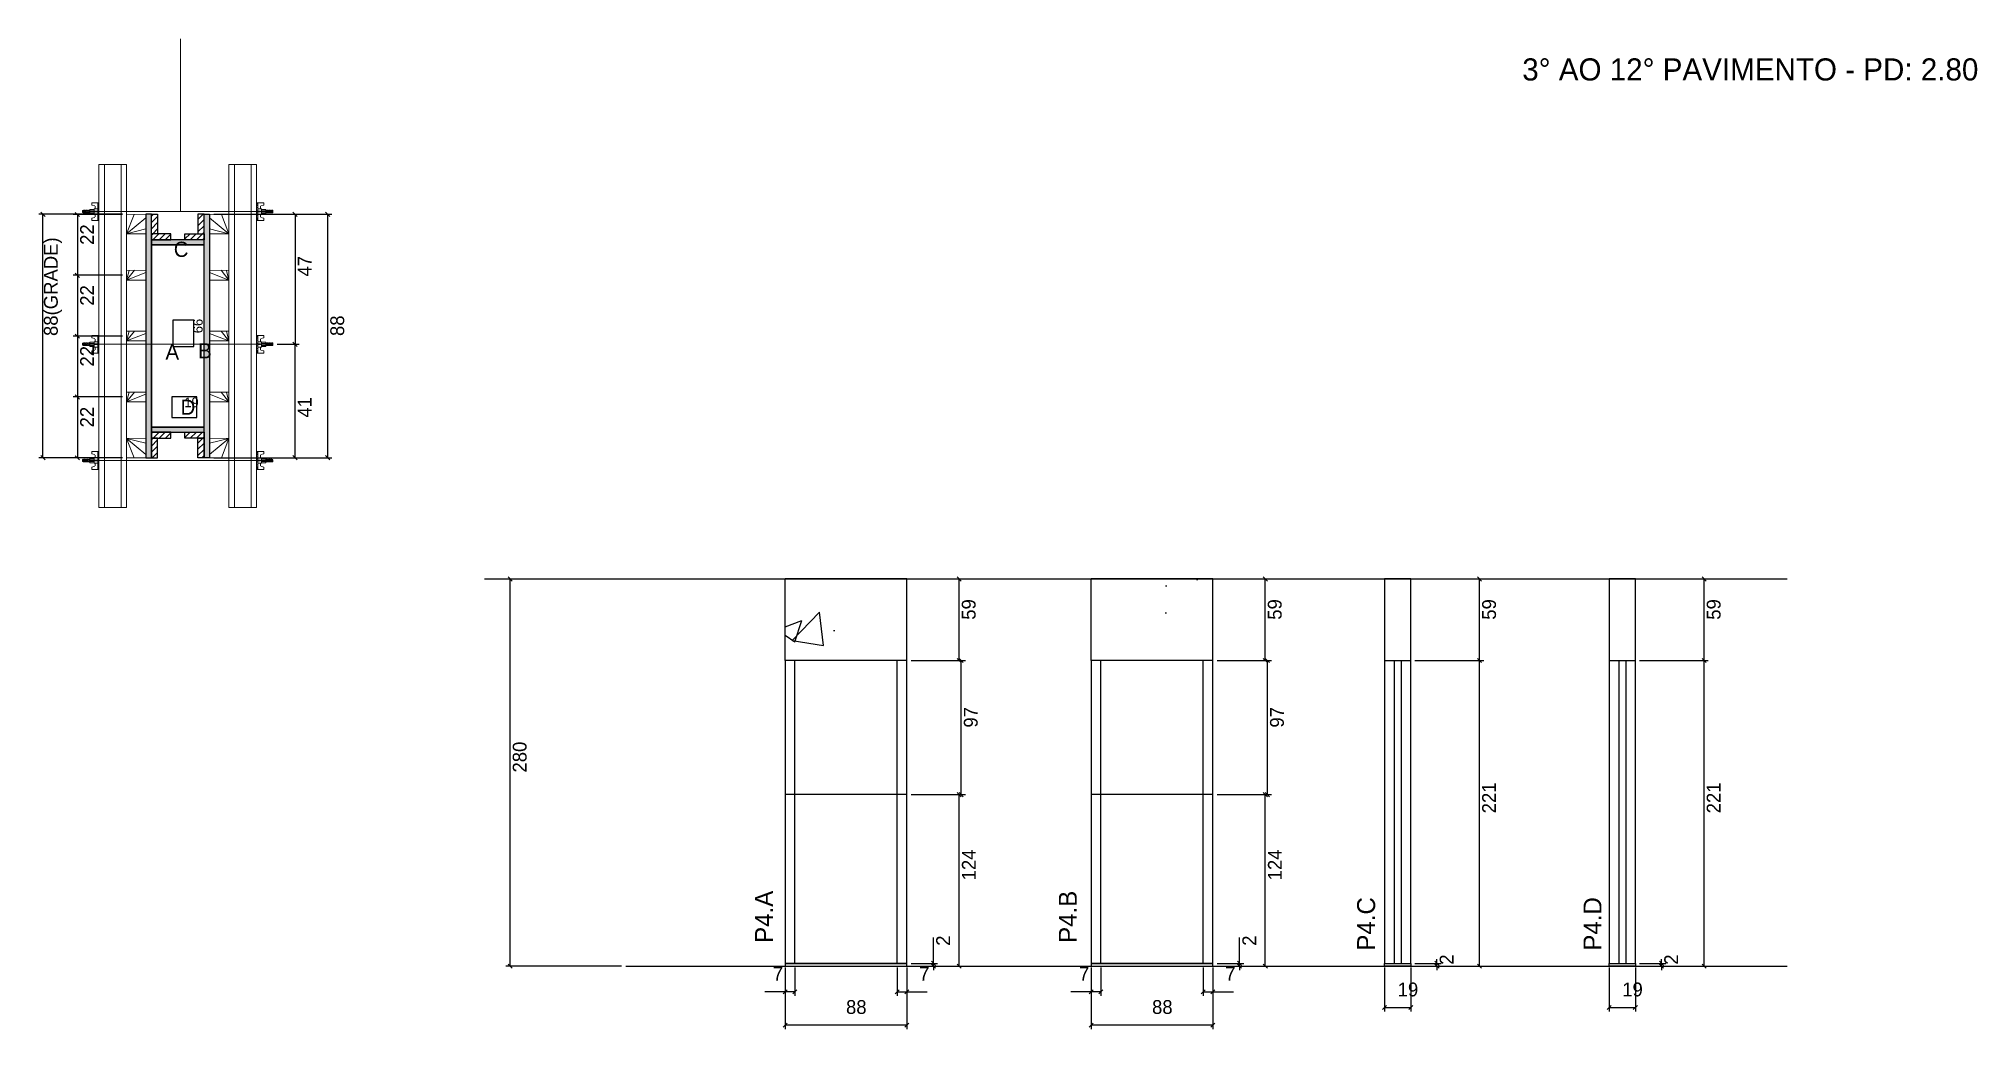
# Model space of a CAD drawing. Header units: metres. Extents: x 2683 to 4085, y 10923 to 11640.
import ezdxf

# ---------------------------------------------------------------- set-up
doc = ezdxf.new("R2010")
doc.units = ezdxf.units.M
for name, color, linetype in [('CHAPA', 7, 'Continuous'), ('COTA', 7, 'Continuous'), ('Hachura', 7, 'Continuous'), ('Madeira', 7, 'Continuous'), ('NIVEL 2° PAV.', 7, 'Continuous'), ('NOMENCLATURA', 7, 'Continuous'), ('Nível', 7, 'Continuous'), ('Painéis', 7, 'Continuous'), ('Perfil Metálico', 7, 'Continuous'), ('SARR_2.2x7', 7, 'Continuous'), ('SARRAFO', 7, 'Continuous'), ('Texto Seção', 7, 'Continuous'), ('TEXTO_GERAL', 7, 'Continuous')]:
    doc.layers.add(name, color=color, linetype=linetype)

msp = doc.modelspace()

# ---------------------------------------------------------------- hatches: boundary and pattern name
at = {"layer": 'COTA'}
h = msp.add_hatch(dxfattribs=at)
h.set_pattern_fill('AR-CONC')
h.paths.add_polyline_path([(3222.7, 11190), (3310.7, 11190), (3310.7, 11249), (3222.7, 11249), (3222.7, 11190)])
h = msp.add_hatch(dxfattribs=at)
h.set_pattern_fill('AR-CONC')
h.paths.add_polyline_path([(3444, 11190), (3532, 11190), (3532, 11249), (3444, 11249), (3444, 11190)])
h = msp.add_hatch(dxfattribs=at)
h.set_pattern_fill('AR-CONC')
h.paths.add_polyline_path([(3675.1, 11190), (3675.1, 11249), (3656.1, 11249), (3656.1, 11190), (3675.1, 11190)])
h = msp.add_hatch(dxfattribs=at)
h.set_pattern_fill('AR-CONC')
h.paths.add_polyline_path([(3837.5, 11190), (3837.5, 11249), (3818.5, 11249), (3818.5, 11190), (3837.5, 11190)])
at = {"layer": 'Hachura'}
h = msp.add_hatch(color=7, dxfattribs=at)
h.dxf.hatch_style = 1
h.paths.add_polyline_path([(2764.5, 11512.7), (2760.5, 11512.7), (2760.5, 11336.7), (2764.5, 11336.7), (2764.5, 11512.7)])
h = msp.add_hatch(dxfattribs=at)
h.set_pattern_fill('ANSI31')
h.paths.add_polyline_path([(2764.5, 11498.7), (2768.9, 11498.7), (2768.9, 11512.7), (2764.5, 11512.7), (2764.5, 11498.7)])
h = msp.add_hatch(dxfattribs=at)
h.set_pattern_fill('ANSI31')
h.paths.add_polyline_path([(2802.5, 11498.7), (2798.1, 11498.7), (2798.1, 11512.7), (2802.5, 11512.7), (2802.5, 11498.7)])
h = msp.add_hatch(color=7, dxfattribs=at)
h.dxf.hatch_style = 1
h.paths.add_polyline_path([(2802.5, 11512.7), (2806.5, 11512.7), (2806.5, 11336.7), (2802.5, 11336.7), (2802.5, 11512.7)])
h = msp.add_hatch(dxfattribs=at)
h.set_pattern_fill('ANSI31')
h.paths.add_polyline_path([(2764.5, 11494.3), (2764.5, 11498.7), (2778.5, 11498.7), (2778.5, 11494.3), (2764.5, 11494.3)])
h = msp.add_hatch(color=7, dxfattribs=at)
h.dxf.hatch_style = 1
h.paths.add_polyline_path([(2802.5, 11490.7), (2802.5, 11494.3), (2764.5, 11494.3), (2764.5, 11490.7), (2802.5, 11490.7)])
h = msp.add_hatch(color=7, dxfattribs=at)
h.dxf.hatch_style = 1
h.paths.add_polyline_path([(2802.5, 11490.7), (2802.5, 11494.3), (2764.5, 11494.3), (2764.5, 11490.7), (2802.5, 11490.7)])
h = msp.add_hatch(dxfattribs=at)
h.set_pattern_fill('ANSI31')
h.paths.add_polyline_path([(2802.5, 11494.3), (2802.5, 11498.7), (2788.5, 11498.7), (2788.5, 11494.3), (2802.5, 11494.3)])
h = msp.add_hatch(color=7, dxfattribs=at)
h.dxf.hatch_style = 1
h.paths.add_polyline_path([(2802.5, 11355.1), (2802.5, 11358.7), (2764.5, 11358.7), (2764.5, 11355.1), (2802.5, 11355.1)])
h = msp.add_hatch(color=7, dxfattribs=at)
h.dxf.hatch_style = 1
h.paths.add_polyline_path([(2802.5, 11355.1), (2802.5, 11358.7), (2764.5, 11358.7), (2764.5, 11355.1), (2802.5, 11355.1)])
h = msp.add_hatch(dxfattribs=at)
h.set_pattern_fill('ANSI31')
h.paths.add_polyline_path([(2764.5, 11350.7), (2764.5, 11355.1), (2778.5, 11355.1), (2778.5, 11350.7), (2764.5, 11350.7)])
h = msp.add_hatch(dxfattribs=at)
h.set_pattern_fill('ANSI31')
h.paths.add_polyline_path([(2802.5, 11350.7), (2802.5, 11355.1), (2788.5, 11355.1), (2788.5, 11350.7), (2802.5, 11350.7)])
h = msp.add_hatch(dxfattribs=at)
h.set_pattern_fill('ANSI31')
h.paths.add_polyline_path([(2764.5, 11350.7), (2768.9, 11350.7), (2768.9, 11336.7), (2764.5, 11336.7), (2764.5, 11350.7)])
h = msp.add_hatch(dxfattribs=at)
h.set_pattern_fill('ANSI31')
h.paths.add_polyline_path([(2802.5, 11350.7), (2798.1, 11350.7), (2798.1, 11336.7), (2802.5, 11336.7), (2802.5, 11350.7)])

# ---------------------------------------------------------------- linework, layer by layer
at = {"layer": 'CHAPA', "color": 1, "lineweight": 25}
for points in [[(2764.5, 11512.7), (2760.5, 11512.7), (2760.5, 11336.7), (2764.5, 11336.7)], [(2764.5, 11512.7), (2760.5, 11512.7), (2760.5, 11336.7), (2764.5, 11336.7)], [(2802.5, 11512.7), (2806.5, 11512.7), (2806.5, 11336.7), (2802.5, 11336.7)], [(2802.5, 11512.7), (2806.5, 11512.7), (2806.5, 11336.7), (2802.5, 11336.7)], [(2802.5, 11490.7), (2802.5, 11494.3), (2764.5, 11494.3), (2764.5, 11490.7)], [(2802.5, 11490.7), (2802.5, 11494.3), (2764.5, 11494.3), (2764.5, 11490.7)], [(2802.5, 11355.1), (2802.5, 11358.7), (2764.5, 11358.7), (2764.5, 11355.1)], [(2802.5, 11355.1), (2802.5, 11358.7), (2764.5, 11358.7), (2764.5, 11355.1)]]:
    msp.add_lwpolyline(points, close=True, dxfattribs=at)
at = {"layer": 'COTA', "color": 241, "lineweight": 25}
for p, q in [((2743.5, 11512.7), (2683, 11512.7)), ((2686, 11336.7), (2686, 11512.7)), ((2743.5, 11512.6), (2707.9, 11512.6)), ((2710.9, 11512.6), (2710.9, 11468.6)), ((2809.5, 11512.7), (2894.9, 11512.7)), ((2843.5, 11512.7), (2871.3, 11512.7)), ((2868.3, 11512.7), (2868.3, 11418.7)), ((2891.9, 11336.7), (2891.9, 11512.7)), ((2743.5, 11468.6), (2707.9, 11468.6)), ((2743.5, 11468.6), (2707.9, 11468.6)), ((2710.9, 11468.6), (2710.9, 11424.6)), ((2743.5, 11424.6), (2707.9, 11424.6)), ((2743.5, 11424.6), (2707.9, 11424.6)), ((2710.9, 11424.6), (2710.9, 11380.6)), ((2855.3, 11418.7), (2871.3, 11418.7)), ((2855.3, 11418.7), (2871.3, 11418.7)), ((2868.3, 11336.7), (2868.3, 11418.7)), ((2743.5, 11380.6), (2707.9, 11380.6)), ((2743.5, 11380.6), (2707.9, 11380.6)), ((2710.9, 11380.6), (2710.9, 11336.6)), ((2743.5, 11336.7), (2683, 11336.7)), ((2743.5, 11336.6), (2707.9, 11336.6)), ((2809.5, 11336.7), (2894.9, 11336.7)), ((2843.5, 11336.7), (2871.3, 11336.7)), ((3310.7, 11249), (3222.7, 11249)), ((3222.7, 11190), (3222.7, 11249)), ((3310.7, 11190), (3310.7, 11249)), ((3532, 11249), (3444, 11249)), ((3444, 11190), (3444, 11249)), ((3532, 11190), (3532, 11249))]:
    msp.add_line(p, q, dxfattribs=at)
at = {"layer": 'COTA', "color": 0, "lineweight": 25}
for p, q in [((2687.5, 11511.2), (2684.5, 11514.2)), ((2712.4, 11511.1), (2709.4, 11514.1)), ((2869.8, 11511.2), (2866.8, 11514.2)), ((2893.4, 11511.2), (2890.4, 11514.2)), ((2709.4, 11470.1), (2712.4, 11467.1)), ((2712.4, 11467.1), (2709.4, 11470.1)), ((2709.4, 11426.1), (2712.4, 11423.1)), ((2712.4, 11423.1), (2709.4, 11426.1)), ((2869.8, 11417.2), (2866.8, 11420.2)), ((2866.8, 11420.2), (2869.8, 11417.2)), ((2709.4, 11382.1), (2712.4, 11379.1)), ((2712.4, 11379.1), (2709.4, 11382.1)), ((2684.5, 11338.2), (2687.5, 11335.2)), ((2709.4, 11338.1), (2712.4, 11335.1)), ((2866.8, 11338.2), (2869.8, 11335.2)), ((2890.4, 11338.2), (2893.4, 11335.2)), ((3350, 11247.5), (3347, 11250.5)), ((3571.4, 11247.5), (3568.4, 11250.5)), ((3726.3, 11247.5), (3723.3, 11250.5)), ((3888.7, 11247.5), (3885.7, 11250.5)), ((3347, 11191.5), (3350, 11188.5)), ((3351.5, 11188.5), (3348.5, 11191.5)), ((3568.4, 11191.5), (3571.4, 11188.5)), ((3572.9, 11188.5), (3569.9, 11191.5)), ((3723.3, 11191.5), (3726.3, 11188.5)), ((3726.3, 11188.5), (3723.3, 11191.5)), ((3885.7, 11191.5), (3888.7, 11188.5)), ((3888.7, 11188.5), (3885.7, 11191.5)), ((3350, 11091.5), (3347, 11094.5)), ((3348.5, 11094.5), (3351.5, 11091.5)), ((3571.4, 11091.5), (3568.4, 11094.5)), ((3569.9, 11094.5), (3572.9, 11091.5)), ((3328.4, 10972.5), (3331.4, 10969.5)), ((3331.4, 10967.5), (3328.4, 10970.5)), ((3347, 10970.5), (3350, 10967.5)), ((3549.8, 10972.5), (3552.8, 10969.5)), ((3552.8, 10967.5), (3549.8, 10970.5)), ((3568.4, 10970.5), (3571.4, 10967.5)), ((3692.5, 10972.5), (3695.5, 10969.5)), ((3695.5, 10967.5), (3692.5, 10970.5)), ((3723.3, 10970.5), (3726.3, 10967.5)), ((3854.9, 10972.5), (3857.9, 10969.5)), ((3857.9, 10967.5), (3854.9, 10970.5)), ((3885.7, 10970.5), (3888.7, 10967.5)), ((3224.2, 10951.9), (3221.2, 10948.9)), ((3228.2, 10948.9), (3231.2, 10951.9)), ((3305.2, 10951.9), (3302.2, 10948.9)), ((3309.2, 10948.9), (3312.2, 10951.9)), ((3445.5, 10951.9), (3442.5, 10948.9)), ((3449.5, 10948.9), (3452.5, 10951.9)), ((3526.5, 10951.9), (3523.5, 10948.9)), ((3530.5, 10948.9), (3533.5, 10951.9)), ((3657.6, 10940.6), (3654.6, 10937.6)), ((3673.6, 10937.6), (3676.6, 10940.6)), ((3820, 10940.6), (3817, 10937.6)), ((3836, 10937.6), (3839, 10940.6)), ((3224.2, 10927.8), (3221.2, 10924.8)), ((3309.2, 10924.8), (3312.2, 10927.8)), ((3445.5, 10927.8), (3442.5, 10924.8)), ((3530.5, 10924.8), (3533.5, 10927.8))]:
    msp.add_line(p, q, dxfattribs=at)
at = {"layer": 'COTA', "color": 180, "lineweight": 25}
for p, q in [((2795, 11436.2), (2780, 11436.2)), ((2780, 11436.2), (2780, 11417.2)), ((2795, 11417.2), (2795, 11436.2)), ((2780, 11417.2), (2795, 11417.2)), ((2797.2, 11380.7), (2779.2, 11380.7)), ((2779.2, 11380.7), (2779.2, 11365.7)), ((2797.2, 11365.7), (2797.2, 11380.7)), ((2779.2, 11365.7), (2797.2, 11365.7))]:
    msp.add_line(p, q, dxfattribs=at)
at = {"layer": 'COTA', "color": 4, "lineweight": 25}
for p, q in [((3313.7, 11249), (3351.5, 11249)), ((3348.5, 11190), (3348.5, 11249)), ((3535, 11249), (3572.9, 11249)), ((3569.9, 11190), (3569.9, 11249)), ((3678.1, 11249), (3727.8, 11249)), ((3724.8, 11190), (3724.8, 11249)), ((3840.5, 11249), (3890.2, 11249)), ((3887.2, 11190), (3887.2, 11249)), ((3313.7, 11190), (3353, 11190)), ((3313.7, 11190), (3351.5, 11190)), ((3350, 11093), (3350, 11190)), ((3535, 11190), (3574.4, 11190)), ((3535, 11190), (3572.9, 11190)), ((3571.4, 11093), (3571.4, 11190)), ((3678.1, 11190), (3727.8, 11190)), ((3678.1, 11190), (3727.8, 11190)), ((3724.8, 10969), (3724.8, 11190)), ((3840.5, 11190), (3890.2, 11190)), ((3840.5, 11190), (3890.2, 11190)), ((3887.2, 10969), (3887.2, 11190)), ((3313.7, 11093), (3353, 11093)), ((3313.7, 11093), (3351.5, 11093)), ((3348.5, 10969), (3348.5, 11093)), ((3535, 11093), (3574.4, 11093)), ((3535, 11093), (3572.9, 11093)), ((3569.9, 10969), (3569.9, 11093)), ((3329.9, 10971), (3329.9, 10989.8)), ((3551.3, 10971), (3551.3, 10989.8)), ((3222.7, 10968), (3222.7, 10923.3)), ((3222.7, 10966), (3222.7, 10947.4)), ((3229.7, 10968), (3229.7, 10947.4)), ((3303.7, 10968), (3303.7, 10947.4)), ((3310.7, 10968), (3310.7, 10923.3)), ((3310.7, 10966), (3310.7, 10947.4)), ((3313.7, 10971), (3332.9, 10971)), ((3313.7, 10969), (3332.9, 10969)), ((3313.7, 10969), (3351.5, 10969)), ((3329.9, 10969), (3329.9, 10971)), ((3329.9, 10969), (3329.9, 10966)), ((3444, 10968), (3444, 10923.3)), ((3444, 10966), (3444, 10947.4)), ((3451, 10968), (3451, 10947.4)), ((3525, 10968), (3525, 10947.4)), ((3532, 10968), (3532, 10923.3)), ((3532, 10966), (3532, 10947.4)), ((3535, 10971), (3554.3, 10971)), ((3535, 10969), (3554.3, 10969)), ((3535, 10969), (3572.9, 10969)), ((3551.3, 10969), (3551.3, 10971)), ((3551.3, 10969), (3551.3, 10966)), ((3656.1, 10968), (3656.1, 10936.1)), ((3675.1, 10968), (3675.1, 10936.1)), ((3678.1, 10971), (3697, 10971)), ((3678.1, 10969), (3697, 10969)), ((3678.1, 10969), (3727.8, 10969)), ((3694, 10971), (3694, 10974)), ((3694, 10969), (3694, 10971)), ((3694, 10969), (3694, 10966)), ((3818.5, 10968), (3818.5, 10936.1)), ((3837.5, 10968), (3837.5, 10936.1)), ((3840.5, 10971), (3859.4, 10971)), ((3840.5, 10969), (3859.4, 10969)), ((3840.5, 10969), (3890.2, 10969)), ((3856.4, 10971), (3856.4, 10974)), ((3856.4, 10969), (3856.4, 10971)), ((3856.4, 10969), (3856.4, 10966)), ((3222.7, 10950.4), (3208, 10950.4)), ((3229.7, 10950.4), (3222.7, 10950.4)), ((3303.7, 10950.4), (3310.7, 10950.4)), ((3310.7, 10950.4), (3325.4, 10950.4)), ((3444, 10950.4), (3429.3, 10950.4)), ((3451, 10950.4), (3444, 10950.4)), ((3525, 10950.4), (3532, 10950.4)), ((3532, 10950.4), (3546.8, 10950.4)), ((3656.1, 10939.1), (3675.1, 10939.1)), ((3818.5, 10939.1), (3837.5, 10939.1)), ((3310.7, 10926.3), (3222.7, 10926.3)), ((3532, 10926.3), (3444, 10926.3))]:
    msp.add_line(p, q, dxfattribs=at)
at = {"layer": 'COTA', "color": 241, "lineweight": 25}
for points in [[(3675.1, 11190), (3675.1, 11249), (3656.1, 11249), (3656.1, 11190)], [(3837.5, 11190), (3837.5, 11249), (3818.5, 11249), (3818.5, 11190)]]:
    msp.add_lwpolyline(points, dxfattribs=at)
at = {"layer": 'Hachura', "color": 0, "lineweight": 9}
for p, q in [((2715.1, 11515.7), (2714.7, 11515.4)), ((2714.7, 11515.4), (2714.7, 11514.1)), ((2715.1, 11513.8), (2714.7, 11514.1)), ((2715.4, 11515.7), (2715.1, 11515.7)), ((2715.1, 11513.8), (2715.1, 11515.7)), ((2715.7, 11513.8), (2715.1, 11515.1)), ((2715.6, 11513.7), (2715.1, 11514.8)), ((2715.1, 11514.3), (2715.4, 11513.6)), ((2715.1, 11514), (2715.2, 11513.8)), ((2715.4, 11515.7), (2716.3, 11513.8)), ((2715.4, 11515.7), (2716.3, 11513.8)), ((2715.5, 11515.8), (2716.6, 11513.6)), ((2716.8, 11513.7), (2715.7, 11515.8)), ((2715.7, 11513.8), (2716.3, 11513.8)), ((2716.5, 11515.7), (2715.9, 11515.7)), ((2716.9, 11513.8), (2715.9, 11515.7)), ((2716.5, 11515.7), (2717.5, 11513.8)), ((2716.6, 11515.8), (2717.7, 11513.6)), ((2717.9, 11513.7), (2716.9, 11515.8)), ((2717.5, 11513.8), (2716.9, 11513.8)), ((2717.7, 11515.7), (2717.1, 11515.7)), ((2718, 11513.8), (2717.1, 11515.7)), ((2717.3, 11515.7), (2717.1, 11515.7)), ((2717.7, 11515.7), (2718.7, 11513.8)), ((2717.8, 11515.8), (2718.9, 11513.6)), ((2719.1, 11513.7), (2718, 11515.8)), ((2718.2, 11513.8), (2718, 11513.8)), ((2718.9, 11515.7), (2718.2, 11515.7)), ((2719.2, 11513.8), (2718.2, 11515.7)), ((2718.2, 11513.8), (2718.7, 11513.8)), ((2718.9, 11515.7), (2719.8, 11513.8)), ((2719.8, 11514.5), (2719.2, 11515.8)), ((2719.2, 11513.8), (2719.8, 11513.8)), ((2719.8, 11514.8), (2719.4, 11515.7)), ((2719.8, 11515.7), (2719.4, 11515.7)), ((2719.8, 11513), (2719.8, 11516.3)), ((2719.8, 11516.3), (2723, 11516.3)), ((2719.8, 11515.3), (2723, 11515.3)), ((2719.8, 11513.8), (2723, 11513.8)), ((2723, 11513), (2719.8, 11513)), ((2719.9, 11513), (2719.9, 11516.3)), ((2726.5, 11521.1), (2721.4, 11521.1)), ((2721.4, 11521.1), (2721.4, 11519.4)), ((2721.4, 11519.4), (2723.6, 11518.9)), ((2721.4, 11509.9), (2723.6, 11510.5)), ((2721.4, 11508.2), (2721.4, 11509.9)), ((2725.6, 11508.2), (2721.4, 11508.2)), ((2723, 11516.6), (2723, 11512.7)), ((2725.6, 11516.6), (2723, 11516.6)), ((2723, 11512.7), (2723, 11513)), ((2723, 11512.7), (2723, 11513)), ((2723, 11512.7), (2725.6, 11512.7)), ((2725.6, 11515), (2723.6, 11515)), ((2723.6, 11514.5), (2725.6, 11514.5)), ((2723.8, 11518.5), (2723.8, 11516.6)), ((2723.8, 11510.8), (2723.8, 11512.7)), ((2725.6, 11521.1), (2725.6, 11508.2)), ((2725.6, 11521.1), (2725.6, 11516)), ((2725.6, 11521), (2726.5, 11521)), ((2725.6, 11520.8), (2726.5, 11520.8)), ((2725.6, 11520.4), (2726.5, 11520.4)), ((2725.6, 11520), (2726.5, 11520)), ((2725.6, 11519.1), (2726.5, 11519.1)), ((2725.6, 11517.7), (2726.5, 11517.7)), ((2725.6, 11514.7), (2725.6, 11516.6)), ((2725.6, 11516), (2725.6, 11515.3)), ((2725.6, 11514.7), (2726.5, 11514.7)), ((2725.6, 11511.6), (2726.5, 11511.6)), ((2725.6, 11510.2), (2726.5, 11510.2)), ((2725.6, 11509.4), (2726.5, 11509.4)), ((2725.6, 11508.9), (2726.5, 11508.9)), ((2725.6, 11508.6), (2726.5, 11508.6)), ((2725.6, 11508.4), (2726.5, 11508.4)), ((2725.6, 11508.2), (2726.5, 11508.2)), ((2725.9, 11515.6), (2725.7, 11515.6)), ((2725.8, 11513.7), (2726.2, 11513.7)), ((2726.4, 11515.6), (2725.9, 11515.6)), ((2726.5, 11508.2), (2726.5, 11521.1)), ((2726.5, 11509.2), (2726.5, 11517)), ((2840.5, 11508.2), (2840.5, 11521.1)), ((2840.5, 11521.1), (2845.7, 11521.1)), ((2841.5, 11521), (2840.5, 11521)), ((2841.5, 11520.8), (2840.5, 11520.8)), ((2841.5, 11520.4), (2840.5, 11520.4)), ((2841.5, 11520), (2840.5, 11520)), ((2841.5, 11519.1), (2840.5, 11519.1)), ((2841.5, 11517.7), (2840.5, 11517.7)), ((2840.5, 11509.2), (2840.5, 11517)), ((2841.4, 11514.7), (2840.5, 11514.7)), ((2841.5, 11511.6), (2840.5, 11511.6)), ((2841.5, 11510.2), (2840.5, 11510.2)), ((2841.5, 11509.4), (2840.5, 11509.4)), ((2841.5, 11508.9), (2840.5, 11508.9)), ((2841.5, 11508.6), (2840.5, 11508.6)), ((2841.5, 11508.4), (2840.5, 11508.4)), ((2841.4, 11508.2), (2840.5, 11508.2)), ((2840.7, 11515.6), (2841.1, 11515.6)), ((2841.3, 11513.7), (2840.9, 11513.7)), ((2841.1, 11515.6), (2841.3, 11515.6)), ((2841.4, 11521.1), (2841.4, 11508.2)), ((2841.4, 11521.1), (2841.4, 11516)), ((2841.4, 11514.7), (2841.4, 11516.6)), ((2841.4, 11516.6), (2844, 11516.6)), ((2841.4, 11516), (2841.4, 11515.3)), ((2841.4, 11515), (2843.4, 11515)), ((2843.4, 11514.5), (2841.4, 11514.5)), ((2844, 11512.7), (2841.4, 11512.7)), ((2841.4, 11508.2), (2845.7, 11508.2)), ((2843.2, 11518.5), (2843.2, 11516.6)), ((2843.2, 11510.8), (2843.2, 11512.7)), ((2845.7, 11519.4), (2843.5, 11518.9)), ((2845.7, 11509.9), (2843.5, 11510.5)), ((2844, 11516.6), (2844, 11512.7)), ((2847.2, 11516.3), (2844, 11516.3)), ((2847.2, 11515.3), (2844, 11515.3)), ((2847.2, 11513.8), (2844, 11513.8)), ((2844, 11513), (2847.2, 11513)), ((2844, 11512.7), (2844, 11513)), ((2844, 11512.7), (2844, 11513)), ((2845.7, 11521.1), (2845.7, 11519.4)), ((2845.7, 11508.2), (2845.7, 11509.9)), ((2847.2, 11513), (2847.2, 11516.3)), ((2847.2, 11513), (2847.2, 11516.3)), ((2847.2, 11514.5), (2847.9, 11515.8)), ((2848.2, 11515.7), (2847.2, 11513.8)), ((2847.2, 11514.8), (2847.7, 11515.7)), ((2847.2, 11515.7), (2847.7, 11515.7)), ((2847.9, 11513.8), (2847.2, 11513.8)), ((2847.9, 11513.8), (2848.9, 11515.7)), ((2848, 11513.7), (2849, 11515.8)), ((2849.3, 11515.8), (2848.2, 11513.6)), ((2848.2, 11515.7), (2848.9, 11515.7)), ((2849.4, 11515.7), (2848.4, 11513.8)), ((2848.8, 11513.8), (2848.4, 11513.8)), ((2848.8, 11513.8), (2849, 11513.8)), ((2849, 11513.8), (2850, 11515.7)), ((2849.1, 11513.7), (2850.2, 11515.8)), ((2850.4, 11515.8), (2849.4, 11513.6)), ((2849.4, 11515.7), (2850, 11515.7)), ((2850.5, 11515.7), (2849.6, 11513.8)), ((2849.6, 11513.8), (2850.2, 11513.8)), ((2849.8, 11515.7), (2850, 11515.7)), ((2850.2, 11513.8), (2851.2, 11515.7)), ((2850.3, 11513.7), (2851.4, 11515.8)), ((2851.6, 11515.8), (2850.5, 11513.6)), ((2850.5, 11515.7), (2851.2, 11515.7)), ((2851.7, 11515.7), (2850.7, 11513.8)), ((2851.7, 11515.7), (2850.7, 11513.8)), ((2851.4, 11513.8), (2850.7, 11513.8)), ((2851.4, 11513.8), (2852, 11515.1)), ((2851.4, 11513.7), (2852, 11514.8)), ((2851.7, 11515.7), (2852, 11515.7)), ((2852, 11514.3), (2851.7, 11513.6)), ((2852, 11514), (2851.9, 11513.8)), ((2852, 11515.7), (2852.3, 11515.4)), ((2852, 11513.8), (2852, 11515.7)), ((2852, 11513.8), (2852.3, 11514.1)), ((2852.3, 11515.4), (2852.3, 11514.1)), ((2726.5, 11425.1), (2721.4, 11425.1)), ((2721.4, 11425.1), (2721.4, 11423.4)), ((2725.6, 11425.1), (2725.6, 11412.2)), ((2725.6, 11425.1), (2725.6, 11420)), ((2725.6, 11425), (2726.5, 11425)), ((2725.6, 11424.8), (2726.5, 11424.8)), ((2725.6, 11424.4), (2726.5, 11424.4)), ((2726.5, 11412.2), (2726.5, 11425.1)), ((2840.5, 11412.2), (2840.5, 11425.1)), ((2840.5, 11425.1), (2845.7, 11425.1)), ((2841.5, 11425), (2840.5, 11425)), ((2841.5, 11424.8), (2840.5, 11424.8)), ((2841.5, 11424.4), (2840.5, 11424.4)), ((2841.4, 11425.1), (2841.4, 11412.2)), ((2841.4, 11425.1), (2841.4, 11420)), ((2845.7, 11425.1), (2845.7, 11423.4)), ((2715.1, 11419.7), (2714.7, 11419.4)), ((2714.7, 11419.4), (2714.7, 11418.1)), ((2715.1, 11417.8), (2714.7, 11418.1)), ((2715.4, 11419.7), (2715.1, 11419.7)), ((2715.1, 11417.8), (2715.1, 11419.7)), ((2715.7, 11417.8), (2715.1, 11419.1)), ((2715.6, 11417.7), (2715.1, 11418.8)), ((2715.1, 11418.3), (2715.4, 11417.6)), ((2715.1, 11418), (2715.2, 11417.8)), ((2715.4, 11419.7), (2716.3, 11417.8)), ((2715.4, 11419.7), (2716.3, 11417.8)), ((2715.5, 11419.8), (2716.6, 11417.6)), ((2716.8, 11417.7), (2715.7, 11419.8)), ((2715.7, 11417.8), (2716.3, 11417.8)), ((2716.5, 11419.7), (2715.9, 11419.7)), ((2716.9, 11417.8), (2715.9, 11419.7)), ((2716.5, 11419.7), (2717.5, 11417.8)), ((2716.6, 11419.8), (2717.7, 11417.6)), ((2717.9, 11417.7), (2716.9, 11419.8)), ((2717.5, 11417.8), (2716.9, 11417.8)), ((2717.7, 11419.7), (2717.1, 11419.7)), ((2718, 11417.8), (2717.1, 11419.7)), ((2717.3, 11419.7), (2717.1, 11419.7)), ((2717.7, 11419.7), (2718.7, 11417.8)), ((2717.8, 11419.8), (2718.9, 11417.6)), ((2719.1, 11417.7), (2718, 11419.8)), ((2718.2, 11417.8), (2718, 11417.8)), ((2718.9, 11419.7), (2718.2, 11419.7)), ((2719.2, 11417.8), (2718.2, 11419.7)), ((2718.2, 11417.8), (2718.7, 11417.8)), ((2718.9, 11419.7), (2719.8, 11417.8)), ((2719.8, 11418.5), (2719.2, 11419.8)), ((2719.2, 11417.8), (2719.8, 11417.8)), ((2719.8, 11418.8), (2719.4, 11419.7)), ((2719.8, 11419.7), (2719.4, 11419.7)), ((2719.8, 11417), (2719.8, 11420.3)), ((2719.8, 11420.3), (2723, 11420.3)), ((2719.8, 11419.3), (2723, 11419.3)), ((2719.8, 11417.8), (2723, 11417.8)), ((2723, 11417), (2719.8, 11417)), ((2719.9, 11417), (2719.9, 11420.3)), ((2721.4, 11423.4), (2723.6, 11422.9)), ((2721.4, 11413.9), (2723.6, 11414.5)), ((2721.4, 11412.2), (2721.4, 11413.9)), ((2725.6, 11412.2), (2721.4, 11412.2)), ((2723, 11420.6), (2723, 11416.7)), ((2725.6, 11420.6), (2723, 11420.6)), ((2723, 11416.7), (2723, 11417)), ((2723, 11416.7), (2723, 11417)), ((2723, 11416.7), (2725.6, 11416.7)), ((2725.6, 11419), (2723.6, 11419)), ((2723.6, 11418.5), (2725.6, 11418.5)), ((2723.8, 11422.5), (2723.8, 11420.6)), ((2723.8, 11414.8), (2723.8, 11416.7)), ((2725.6, 11424), (2726.5, 11424)), ((2725.6, 11423.1), (2726.5, 11423.1)), ((2725.6, 11421.7), (2726.5, 11421.7)), ((2725.6, 11418.7), (2725.6, 11420.6)), ((2725.6, 11420), (2725.6, 11419.3)), ((2725.6, 11418.7), (2726.5, 11418.7)), ((2725.6, 11415.6), (2726.5, 11415.6)), ((2725.6, 11414.2), (2726.5, 11414.2)), ((2725.6, 11413.4), (2726.5, 11413.4)), ((2725.6, 11412.9), (2726.5, 11412.9)), ((2725.6, 11412.6), (2726.5, 11412.6)), ((2725.6, 11412.4), (2726.5, 11412.4)), ((2725.6, 11412.2), (2726.5, 11412.2)), ((2725.9, 11419.6), (2725.7, 11419.6)), ((2725.8, 11417.7), (2726.2, 11417.7)), ((2726.4, 11419.6), (2725.9, 11419.6)), ((2726.5, 11413.2), (2726.5, 11421)), ((2841.5, 11424), (2840.5, 11424)), ((2841.5, 11423.1), (2840.5, 11423.1)), ((2841.5, 11421.7), (2840.5, 11421.7)), ((2840.5, 11413.2), (2840.5, 11421)), ((2841.4, 11418.7), (2840.5, 11418.7)), ((2841.5, 11415.6), (2840.5, 11415.6)), ((2841.5, 11414.2), (2840.5, 11414.2)), ((2841.5, 11413.4), (2840.5, 11413.4)), ((2841.5, 11412.9), (2840.5, 11412.9)), ((2841.5, 11412.6), (2840.5, 11412.6)), ((2841.5, 11412.4), (2840.5, 11412.4)), ((2841.4, 11412.2), (2840.5, 11412.2)), ((2840.7, 11419.6), (2841.1, 11419.6)), ((2841.3, 11417.7), (2840.9, 11417.7)), ((2841.1, 11419.6), (2841.3, 11419.6)), ((2841.4, 11418.7), (2841.4, 11420.6)), ((2841.4, 11420.6), (2844, 11420.6)), ((2841.4, 11420), (2841.4, 11419.3)), ((2841.4, 11419), (2843.4, 11419)), ((2843.4, 11418.5), (2841.4, 11418.5)), ((2844, 11416.7), (2841.4, 11416.7)), ((2841.4, 11412.2), (2845.7, 11412.2)), ((2843.2, 11422.5), (2843.2, 11420.6)), ((2843.2, 11414.8), (2843.2, 11416.7)), ((2845.7, 11423.4), (2843.5, 11422.9)), ((2845.7, 11413.9), (2843.5, 11414.5)), ((2844, 11420.6), (2844, 11416.7)), ((2847.2, 11420.3), (2844, 11420.3)), ((2847.2, 11419.3), (2844, 11419.3)), ((2847.2, 11417.8), (2844, 11417.8)), ((2844, 11417), (2847.2, 11417)), ((2844, 11416.7), (2844, 11417)), ((2844, 11416.7), (2844, 11417)), ((2845.7, 11412.2), (2845.7, 11413.9)), ((2847.2, 11417), (2847.2, 11420.3)), ((2847.2, 11417), (2847.2, 11420.3)), ((2847.2, 11418.5), (2847.9, 11419.8)), ((2848.2, 11419.7), (2847.2, 11417.8)), ((2847.2, 11418.8), (2847.7, 11419.7)), ((2847.2, 11419.7), (2847.7, 11419.7)), ((2847.9, 11417.8), (2847.2, 11417.8)), ((2847.9, 11417.8), (2848.9, 11419.7)), ((2848, 11417.7), (2849, 11419.8)), ((2849.3, 11419.8), (2848.2, 11417.6)), ((2848.2, 11419.7), (2848.9, 11419.7)), ((2849.4, 11419.7), (2848.4, 11417.8)), ((2848.8, 11417.8), (2848.4, 11417.8)), ((2848.8, 11417.8), (2849, 11417.8)), ((2849, 11417.8), (2850, 11419.7)), ((2849.1, 11417.7), (2850.2, 11419.8)), ((2850.4, 11419.8), (2849.4, 11417.6)), ((2849.4, 11419.7), (2850, 11419.7)), ((2850.5, 11419.7), (2849.6, 11417.8)), ((2849.6, 11417.8), (2850.2, 11417.8)), ((2849.8, 11419.7), (2850, 11419.7)), ((2850.2, 11417.8), (2851.2, 11419.7)), ((2850.3, 11417.7), (2851.4, 11419.8)), ((2851.6, 11419.8), (2850.5, 11417.6)), ((2850.5, 11419.7), (2851.2, 11419.7)), ((2851.7, 11419.7), (2850.7, 11417.8)), ((2851.7, 11419.7), (2850.7, 11417.8)), ((2851.4, 11417.8), (2850.7, 11417.8)), ((2851.4, 11417.8), (2852, 11419.1)), ((2851.4, 11417.7), (2852, 11418.8)), ((2851.7, 11419.7), (2852, 11419.7)), ((2852, 11418.3), (2851.7, 11417.6)), ((2852, 11418), (2851.9, 11417.8)), ((2852, 11419.7), (2852.3, 11419.4)), ((2852, 11417.8), (2852, 11419.7)), ((2852, 11417.8), (2852.3, 11418.1)), ((2852.3, 11419.4), (2852.3, 11418.1)), ((2725.6, 11341.1), (2721.4, 11341.1)), ((2721.4, 11341.1), (2721.4, 11339.4)), ((2725.6, 11328.2), (2725.6, 11341.1)), ((2725.6, 11341.1), (2726.5, 11341.1)), ((2725.6, 11341), (2726.5, 11341)), ((2725.6, 11340.8), (2726.5, 11340.8)), ((2725.6, 11340.4), (2726.5, 11340.4)), ((2725.6, 11340), (2726.5, 11340)), ((2726.5, 11341.1), (2726.5, 11328.2)), ((2726.5, 11340.2), (2726.5, 11332.3)), ((2840.5, 11341.1), (2840.5, 11328.2)), ((2841.4, 11341.1), (2840.5, 11341.1)), ((2841.5, 11341), (2840.5, 11341)), ((2841.5, 11340.8), (2840.5, 11340.8)), ((2841.5, 11340.4), (2840.5, 11340.4)), ((2840.5, 11340.2), (2840.5, 11332.3)), ((2841.5, 11340), (2840.5, 11340)), ((2841.4, 11328.2), (2841.4, 11341.1)), ((2841.4, 11341.1), (2845.7, 11341.1)), ((2845.7, 11341.1), (2845.7, 11339.4)), ((2715.1, 11335.6), (2714.7, 11335.2)), ((2714.7, 11333.9), (2714.7, 11335.2)), ((2715.1, 11333.6), (2714.7, 11333.9)), ((2715.1, 11335), (2715.4, 11335.7)), ((2715.6, 11335.7), (2715.1, 11334.5)), ((2715.1, 11335.3), (2715.2, 11335.6)), ((2715.7, 11335.6), (2715.1, 11334.3)), ((2715.1, 11335.6), (2715.1, 11333.6)), ((2715.4, 11333.6), (2715.1, 11333.6)), ((2715.4, 11333.6), (2716.3, 11335.6)), ((2715.4, 11333.6), (2716.3, 11335.6)), ((2715.5, 11333.6), (2716.6, 11335.7)), ((2716.8, 11335.7), (2715.7, 11333.5)), ((2715.7, 11335.6), (2716.3, 11335.6)), ((2716.9, 11335.6), (2715.9, 11333.6)), ((2716.5, 11333.6), (2715.9, 11333.6)), ((2716.5, 11333.6), (2717.5, 11335.6)), ((2716.6, 11333.6), (2717.7, 11335.7)), ((2717.9, 11335.7), (2716.9, 11333.5)), ((2717.5, 11335.6), (2716.9, 11335.6)), ((2718, 11335.6), (2717.1, 11333.6)), ((2717.7, 11333.6), (2717.1, 11333.6)), ((2717.3, 11333.6), (2717.1, 11333.6)), ((2717.7, 11333.6), (2718.7, 11335.6)), ((2717.8, 11333.6), (2718.9, 11335.7)), ((2719.1, 11335.7), (2718, 11333.5)), ((2718.2, 11335.6), (2718, 11335.6)), ((2718.2, 11335.6), (2718.7, 11335.6)), ((2719.2, 11335.6), (2718.2, 11333.6)), ((2718.9, 11333.6), (2718.2, 11333.6)), ((2718.9, 11333.6), (2719.8, 11335.6)), ((2719.2, 11335.6), (2719.8, 11335.6)), ((2719.8, 11334.8), (2719.2, 11333.5)), ((2719.8, 11334.5), (2719.4, 11333.6)), ((2719.8, 11333.6), (2719.4, 11333.6)), ((2719.8, 11336.3), (2719.8, 11333)), ((2723, 11336.3), (2719.8, 11336.3)), ((2719.8, 11335.6), (2723, 11335.6)), ((2719.8, 11334), (2723, 11334)), ((2719.8, 11333), (2723, 11333)), ((2719.9, 11336.3), (2719.9, 11333)), ((2721.4, 11339.4), (2723.6, 11338.9)), ((2721.4, 11329.9), (2723.6, 11330.5)), ((2721.4, 11328.2), (2721.4, 11329.9)), ((2726.5, 11328.2), (2721.4, 11328.2)), ((2723, 11332.7), (2723, 11336.6)), ((2723, 11336.6), (2725.6, 11336.6)), ((2723, 11336.6), (2723, 11336.3)), ((2723, 11336.6), (2723, 11336.3)), ((2725.6, 11332.7), (2723, 11332.7)), ((2723.6, 11334.9), (2725.6, 11334.9)), ((2725.6, 11334.3), (2723.6, 11334.3)), ((2723.8, 11338.5), (2723.8, 11336.6)), ((2723.8, 11330.8), (2723.8, 11332.7)), ((2725.6, 11339.1), (2726.5, 11339.1)), ((2725.6, 11337.7), (2726.5, 11337.7)), ((2725.6, 11334.7), (2725.6, 11332.7)), ((2725.6, 11334.7), (2726.5, 11334.7)), ((2725.6, 11333.4), (2725.6, 11334)), ((2725.6, 11328.2), (2725.6, 11333.4)), ((2725.6, 11331.6), (2726.5, 11331.6)), ((2725.6, 11330.2), (2726.5, 11330.2)), ((2725.6, 11329.4), (2726.5, 11329.4)), ((2725.6, 11328.9), (2726.5, 11328.9)), ((2725.6, 11328.6), (2726.5, 11328.6)), ((2725.6, 11328.4), (2726.5, 11328.4)), ((2725.9, 11333.7), (2725.7, 11333.7)), ((2725.8, 11335.6), (2726.2, 11335.6)), ((2726.4, 11333.7), (2725.9, 11333.7)), ((2841.5, 11339.1), (2840.5, 11339.1)), ((2841.5, 11337.7), (2840.5, 11337.7)), ((2841.4, 11334.7), (2840.5, 11334.7)), ((2841.5, 11331.6), (2840.5, 11331.6)), ((2841.5, 11330.2), (2840.5, 11330.2)), ((2841.5, 11329.4), (2840.5, 11329.4)), ((2841.5, 11328.9), (2840.5, 11328.9)), ((2841.5, 11328.6), (2840.5, 11328.6)), ((2841.5, 11328.4), (2840.5, 11328.4)), ((2840.5, 11328.2), (2845.7, 11328.2)), ((2840.7, 11333.7), (2841.1, 11333.7)), ((2841.3, 11335.6), (2840.9, 11335.6)), ((2841.1, 11333.7), (2841.3, 11333.7)), ((2844, 11336.6), (2841.4, 11336.6)), ((2843.4, 11334.9), (2841.4, 11334.9)), ((2841.4, 11334.7), (2841.4, 11332.7)), ((2841.4, 11334.3), (2843.4, 11334.3)), ((2841.4, 11333.4), (2841.4, 11334)), ((2841.4, 11328.2), (2841.4, 11333.4)), ((2841.4, 11332.7), (2844, 11332.7)), ((2843.2, 11338.5), (2843.2, 11336.6)), ((2843.2, 11330.8), (2843.2, 11332.7)), ((2845.7, 11339.4), (2843.5, 11338.9)), ((2845.7, 11329.9), (2843.5, 11330.5)), ((2844, 11332.7), (2844, 11336.6)), ((2844, 11336.6), (2844, 11336.3)), ((2844, 11336.6), (2844, 11336.3)), ((2844, 11336.3), (2847.2, 11336.3)), ((2847.2, 11335.6), (2844, 11335.6)), ((2847.2, 11334), (2844, 11334)), ((2847.2, 11333), (2844, 11333)), ((2845.7, 11328.2), (2845.7, 11329.9)), ((2847.2, 11336.3), (2847.2, 11333)), ((2847.2, 11336.3), (2847.2, 11333)), ((2847.9, 11335.6), (2847.2, 11335.6)), ((2848.2, 11333.6), (2847.2, 11335.6)), ((2847.2, 11334.8), (2847.9, 11333.5)), ((2847.2, 11334.5), (2847.7, 11333.6)), ((2847.2, 11333.6), (2847.7, 11333.6)), ((2847.9, 11335.6), (2848.9, 11333.6)), ((2848, 11335.7), (2849, 11333.5)), ((2849.3, 11333.6), (2848.2, 11335.7)), ((2848.2, 11333.6), (2848.9, 11333.6)), ((2848.8, 11335.6), (2848.4, 11335.6)), ((2849.4, 11333.6), (2848.4, 11335.6)), ((2848.8, 11335.6), (2849, 11335.6)), ((2849, 11335.6), (2850, 11333.6)), ((2849.1, 11335.7), (2850.2, 11333.5)), ((2850.4, 11333.6), (2849.4, 11335.7)), ((2849.4, 11333.6), (2850, 11333.6)), ((2849.6, 11335.6), (2850.2, 11335.6)), ((2850.5, 11333.6), (2849.6, 11335.6)), ((2849.8, 11333.6), (2850, 11333.6)), ((2850.2, 11335.6), (2851.2, 11333.6)), ((2850.3, 11335.7), (2851.4, 11333.5)), ((2851.6, 11333.6), (2850.5, 11335.7)), ((2850.5, 11333.6), (2851.2, 11333.6)), ((2851.7, 11333.6), (2850.7, 11335.6)), ((2851.4, 11335.6), (2850.7, 11335.6)), ((2851.7, 11333.6), (2850.7, 11335.6)), ((2851.4, 11335.7), (2852, 11334.5)), ((2851.4, 11335.6), (2852, 11334.3)), ((2852, 11335), (2851.7, 11335.7)), ((2851.7, 11333.6), (2852, 11333.6)), ((2852, 11335.3), (2851.9, 11335.6)), ((2852, 11335.6), (2852.3, 11335.2)), ((2852, 11335.6), (2852, 11333.6)), ((2852, 11333.6), (2852.3, 11333.9)), ((2852.3, 11333.9), (2852.3, 11335.2))]:
    msp.add_line(p, q, dxfattribs=at)
at = {"layer": 'Hachura', "color": 251, "lineweight": 9}
for p, q in [((2851.3, 11514.7), (2719.5, 11514.7)), ((2851.3, 11418.7), (2719.5, 11418.7)), ((2851.3, 11334.7), (2719.5, 11334.7))]:
    msp.add_line(p, q, dxfattribs=at)
at = {"layer": 'Madeira', "color": 126, "lineweight": 18}
for p, q in [((2746.5, 11498.6), (2751.9, 11512.6)), ((2746.5, 11498.6), (2760.5, 11510.2)), ((2820.5, 11498.6), (2806.5, 11510.2)), ((2820.5, 11498.6), (2815.1, 11512.6)), ((2746.5, 11498.6), (2760.5, 11502.1)), ((2820.5, 11498.6), (2806.5, 11502.1)), ((2746.5, 11465.1), (2752.3, 11472.2)), ((2746.5, 11465.1), (2748.3, 11472.1)), ((2746.5, 11465.1), (2760.5, 11470.6)), ((2820.5, 11465.1), (2806.5, 11470.6)), ((2820.5, 11465.1), (2814.8, 11472.2)), ((2820.5, 11465.1), (2818.8, 11472.1)), ((2746.5, 11421.1), (2752.3, 11428.2)), ((2746.5, 11421.1), (2748.3, 11428.1)), ((2746.5, 11421.1), (2760.5, 11426.6)), ((2820.5, 11421.1), (2806.5, 11426.6)), ((2820.5, 11421.1), (2814.8, 11428.2)), ((2820.5, 11421.1), (2818.8, 11428.1)), ((2746.5, 11377.1), (2752.3, 11384.2)), ((2746.5, 11377.1), (2748.3, 11384.1)), ((2746.5, 11377.1), (2760.5, 11382.6)), ((2820.5, 11377.1), (2806.5, 11382.6)), ((2820.5, 11377.1), (2814.8, 11384.2)), ((2820.5, 11377.1), (2818.8, 11384.1)), ((2746.5, 11350.6), (2760.5, 11339.1)), ((2746.5, 11350.6), (2760.5, 11347.2)), ((2746.5, 11350.6), (2752, 11336.7)), ((2820.5, 11350.6), (2806.5, 11339.1)), ((2820.5, 11350.6), (2806.5, 11347.2)), ((2820.5, 11350.6), (2815.1, 11336.7))]:
    msp.add_line(p, q, dxfattribs=at)
for points in [[(2746.5, 11336.6), (2760.5, 11336.7), (2760.5, 11512.7), (2746.5, 11512.6)], [(2746.5, 11498.6), (2760.5, 11498.7), (2760.5, 11512.7), (2746.5, 11512.6)], [(2820.5, 11336.6), (2806.5, 11336.7), (2806.5, 11512.7), (2820.5, 11512.6)], [(2820.5, 11498.6), (2806.5, 11498.7), (2806.5, 11512.7), (2820.5, 11512.6)], [(2746.5, 11465.1), (2746.5, 11472.1), (2760.5, 11472.2), (2760.5, 11465.2)], [(2820.5, 11465.1), (2820.5, 11472.1), (2806.5, 11472.2), (2806.5, 11465.2)], [(2746.5, 11421.1), (2746.5, 11428.1), (2760.5, 11428.2), (2760.5, 11421.2)], [(2820.5, 11421.1), (2820.5, 11428.1), (2806.5, 11428.2), (2806.5, 11421.2)], [(2746.5, 11377.1), (2746.5, 11384.1), (2760.5, 11384.2), (2760.5, 11377.2)], [(2820.5, 11377.1), (2820.5, 11384.1), (2806.5, 11384.2), (2806.5, 11377.2)], [(2746.5, 11350.6), (2760.5, 11350.7), (2760.5, 11336.7), (2746.5, 11336.6)], [(2820.5, 11350.6), (2806.5, 11350.7), (2806.5, 11336.7), (2820.5, 11336.6)]]:
    msp.add_lwpolyline(points, close=True, dxfattribs=at)
at = {"layer": 'NIVEL 2° PAV.', "color": 4, "lineweight": 25}
for p, q in [((3020.7, 11249), (3026.8, 11249)), ((3023.8, 10969), (3023.8, 11249)), ((3104.4, 10969), (3020.8, 10969))]:
    msp.add_line(p, q, dxfattribs=at)
at = {"layer": 'NIVEL 2° PAV.', "color": 0, "lineweight": 25}
for p, q in [((3025.3, 11247.5), (3022.3, 11250.5)), ((3022.3, 10970.5), (3025.3, 10967.5))]:
    msp.add_line(p, q, dxfattribs=at)
at = {"layer": 'Nível', "color": 4, "lineweight": 25}
for p, q in [((3005.2, 11249), (3947.2, 11249)), ((3107.4, 10969), (3947.2, 10969))]:
    msp.add_line(p, q, dxfattribs=at)
at = {"layer": 'Painéis', "color": 200, "lineweight": 25}
for p, q in [((3222.7, 11190), (3222.7, 10969)), ((3310.7, 11190), (3222.7, 11190)), ((3310.7, 11190), (3222.7, 11190)), ((3310.7, 10971), (3310.7, 11190)), ((3444, 11190), (3444, 10969)), ((3532, 11190), (3444, 11190)), ((3532, 11190), (3444, 11190)), ((3532, 10971), (3532, 11190)), ((3656.1, 11190), (3656.1, 10971)), ((3656.1, 11190), (3675.1, 11190)), ((3675.1, 10971), (3675.1, 11190)), ((3818.5, 11190), (3818.5, 10971)), ((3818.5, 11190), (3837.5, 11190)), ((3837.5, 10971), (3837.5, 11190)), ((3310.7, 11093), (3222.7, 11093)), ((3532, 11093), (3444, 11093)), ((3222.7, 10971), (3310.7, 10971)), ((3444, 10971), (3532, 10971)), ((3656.1, 10971), (3675.1, 10971)), ((3818.5, 10971), (3837.5, 10971))]:
    msp.add_line(p, q, dxfattribs=at)
for points in [[(2764.5, 11358.7), (2802.5, 11358.7), (2802.5, 11490.7), (2764.5, 11490.7)], [(3310.7, 10971), (3222.7, 10971), (3222.7, 10969), (3310.7, 10969)], [(3532, 10971), (3444, 10971), (3444, 10969), (3532, 10969)], [(3656.1, 10971), (3675.1, 10971), (3675.1, 10969), (3656.1, 10969)], [(3818.5, 10971), (3837.5, 10971), (3837.5, 10969), (3818.5, 10969)]]:
    msp.add_lwpolyline(points, close=True, dxfattribs=at)
at = {"layer": 'Perfil Metálico', "color": 224, "lineweight": 18}
for points in [[(2726.5, 11548.7), (2746.5, 11548.7), (2746.5, 11300.7), (2726.5, 11300.7)], [(2742.5, 11300.7), (2730.5, 11300.7), (2730.5, 11548.7), (2742.5, 11548.7)], [(2840.5, 11548.7), (2820.5, 11548.7), (2820.5, 11300.7), (2840.5, 11300.7)], [(2824.5, 11300.7), (2836.5, 11300.7), (2836.5, 11548.7), (2824.5, 11548.7)]]:
    msp.add_lwpolyline(points, close=True, dxfattribs=at)
at = {"layer": 'SARR_2.2x7', "color": 40, "lineweight": 25}
for p, q in [((3229.7, 11093), (3229.7, 11190)), ((3303.7, 11093), (3303.7, 11190)), ((3451, 11093), (3451, 11190)), ((3525, 11093), (3525, 11190)), ((3663.1, 11190), (3663.1, 10971)), ((3668.1, 11190), (3668.1, 10971)), ((3825.5, 11190), (3825.5, 10971)), ((3830.5, 11190), (3830.5, 10971)), ((3229.7, 10971), (3229.7, 11093)), ((3303.7, 10971), (3303.7, 11093)), ((3451, 10971), (3451, 11093)), ((3525, 10971), (3525, 11093))]:
    msp.add_line(p, q, dxfattribs=at)
at = {"layer": 'SARRAFO', "color": 251, "lineweight": 25}
for points in [[(2768.9, 11512.7), (2768.9, 11498.7), (2764.5, 11498.7), (2764.5, 11512.7)], [(2798.1, 11512.7), (2798.1, 11498.7), (2802.5, 11498.7), (2802.5, 11512.7)], [(2778.5, 11498.7), (2764.5, 11498.7), (2764.5, 11494.3), (2778.5, 11494.3)], [(2788.5, 11498.7), (2802.5, 11498.7), (2802.5, 11494.3), (2788.5, 11494.3)], [(2778.5, 11355.1), (2764.5, 11355.1), (2764.5, 11350.7), (2778.5, 11350.7)], [(2788.5, 11355.1), (2802.5, 11355.1), (2802.5, 11350.7), (2788.5, 11350.7)], [(2768.9, 11336.7), (2768.9, 11350.7), (2764.5, 11350.7), (2764.5, 11336.7)], [(2798.1, 11336.7), (2798.1, 11350.7), (2802.5, 11350.7), (2802.5, 11336.7)]]:
    msp.add_lwpolyline(points, close=True, dxfattribs=at)
at = {"layer": 'Texto Seção', "color": 252, "lineweight": 15}
msp.add_line((2785.4, 11514.7), (2785.4, 11639.7), dxfattribs=at)

# ---------------------------------------------------------------- texts
at = {"layer": 'COTA', "color": 241, "lineweight": 25}
for s, p in [('88(GRADE)', (2696.7, 11424.7)), ('22', (2722.9, 11490.6)), ('47', (2880.2, 11467.7)), ('22', (2722.9, 11446.6)), ('88', (2903.8, 11424.7)), ('22', (2722.9, 11402.6)), ('22', (2722.9, 11358.6)), ('41', (2880.2, 11365.7))]:
    msp.add_text(s, height=10, rotation=90, dxfattribs=at).set_placement(p)
at = {"layer": 'COTA', "color": 1, "lineweight": 25}
msp.add_text('66', height=7, rotation=90, dxfattribs=at).set_placement((2801.5, 11426.7))
msp.add_text('19', height=7, dxfattribs=at).set_placement((2788.2, 11373.2))
at = {"layer": 'COTA', "color": 240, "lineweight": 25}
for s, p in [('59', (3360.4, 11219.5)), ('59', (3581.7, 11219.5)), ('59', (3736.7, 11219.5)), ('59', (3899.1, 11219.5)), ('97', (3361.9, 11141.5)), ('97', (3583.3, 11141.5)), ('221', (3736.7, 11079.5)), ('221', (3899.1, 11079.5)), ('124', (3360.5, 11031)), ('124', (3581.8, 11031)), ('2', (3341.9, 10983.7)), ('2', (3563.3, 10983.7)), ('2', (3706, 10970)), ('2', (3868.4, 10970))]:
    msp.add_text(s, height=10, rotation=90, dxfattribs=at).set_placement(p)
for s, p in [('7', (3213.8, 10958.5)), ('7', (3319.6, 10958.5)), ('7', (3435.2, 10958.5)), ('7', (3540.9, 10958.5)), ('19', (3665.6, 10947.1)), ('19', (3828, 10947.1)), ('88', (3266.7, 10934.4)), ('88', (3488, 10934.4))]:
    msp.add_text(s, height=10, dxfattribs=at).set_placement(p)
at = {"layer": 'NIVEL 2° PAV.', "color": 240, "lineweight": 25}
msp.add_text('280', height=10, rotation=90, dxfattribs=at).set_placement((3035.7, 11109))
at = {"layer": 'NOMENCLATURA', "color": 2, "lineweight": 25}
msp.add_text('3° AO 12° PAVIMENTO - PD: 2.80', height=16, dxfattribs=at).set_placement((3755.7, 11609.5))
at = {"layer": 'Texto Seção', "color": 7, "lineweight": 15}
for s, p in [('P4.A', (3213.9, 10985.8)), ('P4.B', (3433.6, 10985.8)), ('P4.C', (3649.3, 10980.2)), ('P4.D', (3813, 10980.2))]:
    msp.add_text(s, height=13, rotation=90, dxfattribs=at).set_placement(p)
at = {"layer": 'TEXTO_GERAL', "color": 7, "lineweight": 25}
for s, p in [('C', (2780.6, 11481.9)), ('A', (2774.6, 11407.7)), ('B', (2798.2, 11408.5)), ('D', (2785.5, 11367.7))]:
    msp.add_text(s, height=11, dxfattribs=at).set_placement(p)

doc.saveas('drawing.dxf')
